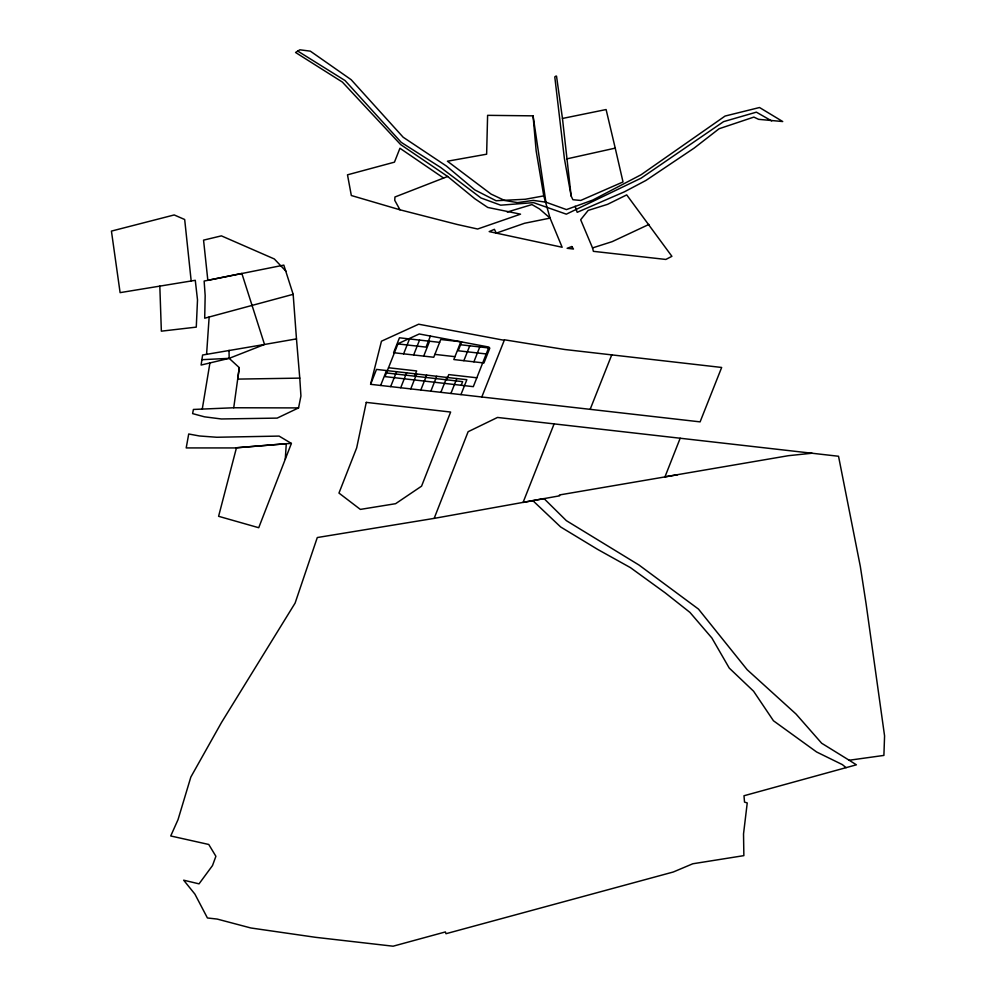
<?xml version="1.0" encoding="UTF-8"?>
<svg xmlns="http://www.w3.org/2000/svg" width="996" height="996" viewBox="0 0 996 996"><rect width="100%" height="100%" fill="white"/><g stroke="black" fill="none" stroke-linecap="round" stroke-linejoin="round"><path stroke-width="1.49" d="M285.279 459.193L286.288 443.718L291.392 443.432L258.723 527.718L218.597 516.302L236.463 447.777L286.288 443.718L234.446 447.939L186.202 447.926L188.717 433.995L199.449 435.974L216.767 437.256L279.079 436.086L291.392 443.432M206.583 354.327L209.148 316.989M201.902 359.693L229.167 358.348L239.277 367.636L237.708 379.103L299.771 378.119L300.929 396.01L298.551 407.912L277.162 418.108L221.311 418.967L204.491 416.826L192.614 413.614L193.411 409.456L233.736 407.762L298.551 407.912M233.736 407.762L239.277 367.636M202.263 409.095L209.932 362.942M481.815 396.956L504.462 339.798L564.707 349.496L721.664 367.462L700.101 421.868L370.599 384.319L381.468 341.192L418.656 324.21L504.262 340.308M849.19 760.247L856.386 764.816L743.987 795.754L744.522 802.091L747.237 802.95L743.526 833.926L743.863 855.639L692.793 863.769L673.259 872.01L445.984 933.713L445.411 931.932L393.096 946.2L315.632 937.323L250.83 927.973L217.19 919.071L207.417 917.976L194.905 894.109L183.662 880.19L199.038 883.85L212.509 865.549L215.895 856.286L208.762 844.471L170.727 835.968L178.035 819.621L190.846 777.042L221.51 722.474L295.102 603.103L317.288 537.541L434.156 518.381L468.12 431.716L497.502 417.449L838.532 456.255L860.32 566.425L866.084 603.788L884.573 735.92L883.9 755.416L849.19 760.247L821.65 743.228L796.053 714.057L747.187 669.735L698.47 609.079L638.959 565.006L566.363 520.659L544.04 498.61L523.087 502.407L554.112 423.885M370.599 384.319L376.488 369.416L466.85 379.7L460.961 394.59M380.646 385.452L386.523 370.562M390.681 386.597L396.57 371.707M403.617 353.829L409.505 338.939M400.728 387.743L406.605 372.84M413.664 354.974L419.54 340.084M414.573 376.152L416.639 370.935L388.515 367.748M430.409 336.063L426.039 347.118L397.914 343.919M410.763 388.876L416.639 373.986M423.698 356.12L429.587 341.23M420.81 390.021L426.686 375.131M430.845 391.167L436.721 376.276M440.879 392.3L446.768 377.409M446.694 379.825L448.76 374.596L476.81 377.783M461.658 341.939L458.172 350.766L486.222 353.954M450.927 393.445L456.803 378.555M463.862 360.689L469.751 345.786M461.198 385.278L462.642 381.642L386.448 372.952M473.909 361.822L479.786 346.932M680.181 438.24L664.979 476.823L788.359 455.695L812.026 453.23M590.167 409.319L611.756 354.862M507.238 212.024L531.964 204.578L539.483 208.911L550.066 218.112L524.556 223.266L496.269 233.126L494.402 229.317L489.185 231.595L562.142 247.257L550.066 218.112L543.779 195.888L525.253 199.262L496.07 200.731L474.806 189.9L446.407 166.033L403.168 137.236L351.152 79.692L310.341 51.157L299.858 49.8L295.551 52.477L342.375 82.07L400.616 144.544L447.665 176.479L474.843 198.752L487.779 207.454L520.535 214.165L477.632 229.018L457.102 224.449L399.956 209.795L351.327 195.515L347.492 174.823L394.453 162.161L399.944 148.255L443.606 178.06M648.931 224.436L612.154 241.655L592.533 247.917L580.668 219.73L588.163 210.417L607.585 204.329L626.708 194.892L671.902 256.321L665.838 259.446L593.392 251.341L592.533 247.917M285.989 271.261L274.311 258.96L221.398 235.865L203.558 240.136L207.84 280.324L241.841 273.439L264.525 344.467L202.599 355.024L201.105 365.046L229.167 358.348L264.525 344.467L296.472 338.889L293.16 294.318L283.823 265.123L204.143 281.059L205.164 295.588L204.703 318.21L293.16 294.318M447.665 176.479L394.951 196.996L394.74 200.308L399.956 209.795M575.115 206.234L577.194 212.322L624.392 191.83L645.943 180.438L694.15 148.093L719.087 128.745L753.872 117.092L758.591 119.333L782.719 121.537L759.525 107.518L725.088 116.046L641.088 174.748L592.645 200.109L566.463 209.596L545.895 202.176L533.271 200.395L517.559 202.611L504.698 200.482L491.078 194.096L447.428 161.215L486.633 154.206L487.604 115.337L533.072 115.847L545.895 202.176M566.861 158.874L615.229 148.13L606.103 109.548L562.466 118.462L571.131 195.963L572.899 199.723L580.73 200.445L623.023 181.969L615.229 148.13M434.156 518.381L559.59 495.821L559.478 494.95L677.479 474.768M439.622 342.363L399.458 337.806L393.582 352.696L433.746 357.253L440.755 339.499L460.837 341.777L453.827 359.544L483.944 362.967L489.833 348.077L459.704 344.653M434.879 354.389L454.96 356.668M771.688 120.939L756.375 112.162L723.582 121.637L641.125 178.147L566.326 214.165L533.557 202.649L500.689 205.176L480.981 197.98L440.543 167.39L401.239 142.366L345.052 80.552L297.779 51.095M846.114 767.642L842.342 764.604L816.608 751.98L773.456 720.768L753.586 691.224L729.259 668.092L711.891 638.013L689.967 612.428L665.266 592.894L630.418 567.62L597.662 549.406L560.686 526.996L532.835 500.627M571.131 195.963L564.408 158.65L554.784 76.879L555.818 76.157L556.515 76.107L562.466 118.462M543.779 195.888L536.159 150.944L533.072 115.847M191.182 280.984L184.683 219.506L174.2 214.949L111.428 231.097L120.105 292.637L195.278 280.312L197.507 299.896L196.274 327.124L161.352 331.17L159.821 286.126M296.472 338.889L299.771 378.119M229.018 350.355L229.167 358.348M366.267 402.384L356.668 447.889L338.964 493.07L360.353 509.404L395.599 503.69L421.569 486.16L450.628 412.045L366.267 402.384M398.014 343.682L385.004 376.613L473.312 386.66L488.949 347.069L419.279 333.971L398.014 343.682M571.829 246.547L567.135 248.29L573.459 249.025L571.829 246.547"/></g></svg>
